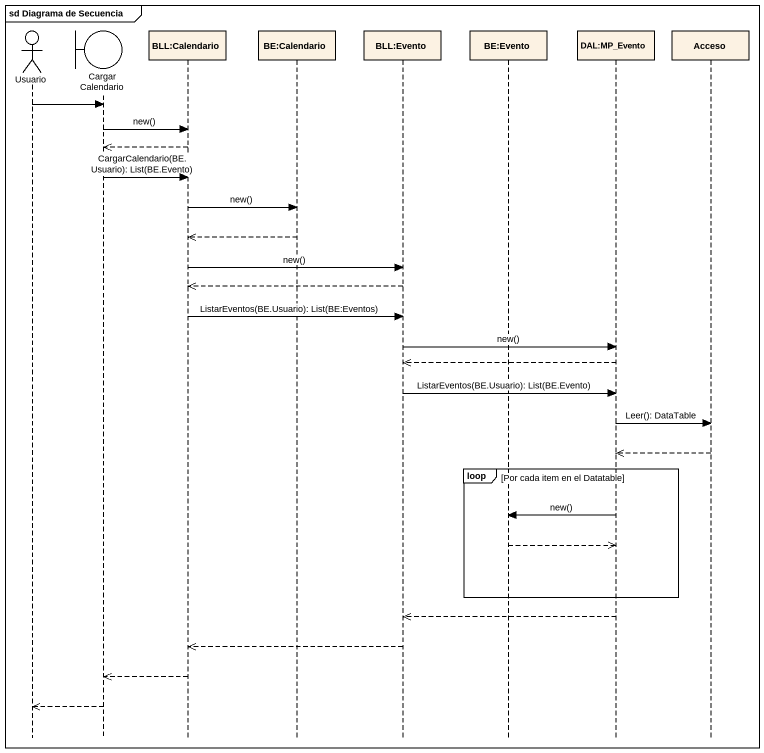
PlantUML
@startuml
mainframe sd Diagrama de Secuencia
hide footbox
actor Usuario
boundary "Cargar Calendario" as Cargar_Calendario
participant "BLL:Calendario" as BLL_Calendario
participant "BE:Calendario" as BE_Calendario
participant "BLL:Evento" as BLL_Evento
participant "BE:Evento" as BE_Evento
participant "DAL:MP_Evento" as DAL_MP_Evento
participant Acceso

Usuario -> Cargar_Calendario
Cargar_Calendario -> BLL_Calendario : new()
BLL_Calendario -->> Cargar_Calendario
Cargar_Calendario -> BLL_Calendario : CargarCalendario(BE.Usuario): List(BE.Evento)
BLL_Calendario -> BE_Calendario : new()
BE_Calendario -->> BLL_Calendario
BLL_Calendario -> BLL_Evento : new()
BLL_Evento -->> BLL_Calendario
BLL_Calendario -> BLL_Evento : ListarEventos(BE.Usuario): List(BE:Eventos)
BLL_Evento -> DAL_MP_Evento : new()
DAL_MP_Evento -->> BLL_Evento
BLL_Evento -> DAL_MP_Evento : ListarEventos(BE.Usuario): List(BE.Evento)
DAL_MP_Evento -> Acceso : Leer(): DataTable
Acceso -->> DAL_MP_Evento
loop Por cada item en el Datatable
  DAL_MP_Evento -> BE_Evento : new()
  BE_Evento -->> DAL_MP_Evento
end
DAL_MP_Evento -->> BLL_Evento
BLL_Evento -->> BLL_Calendario
BLL_Calendario -->> Cargar_Calendario
Cargar_Calendario -->> Usuario
@enduml
